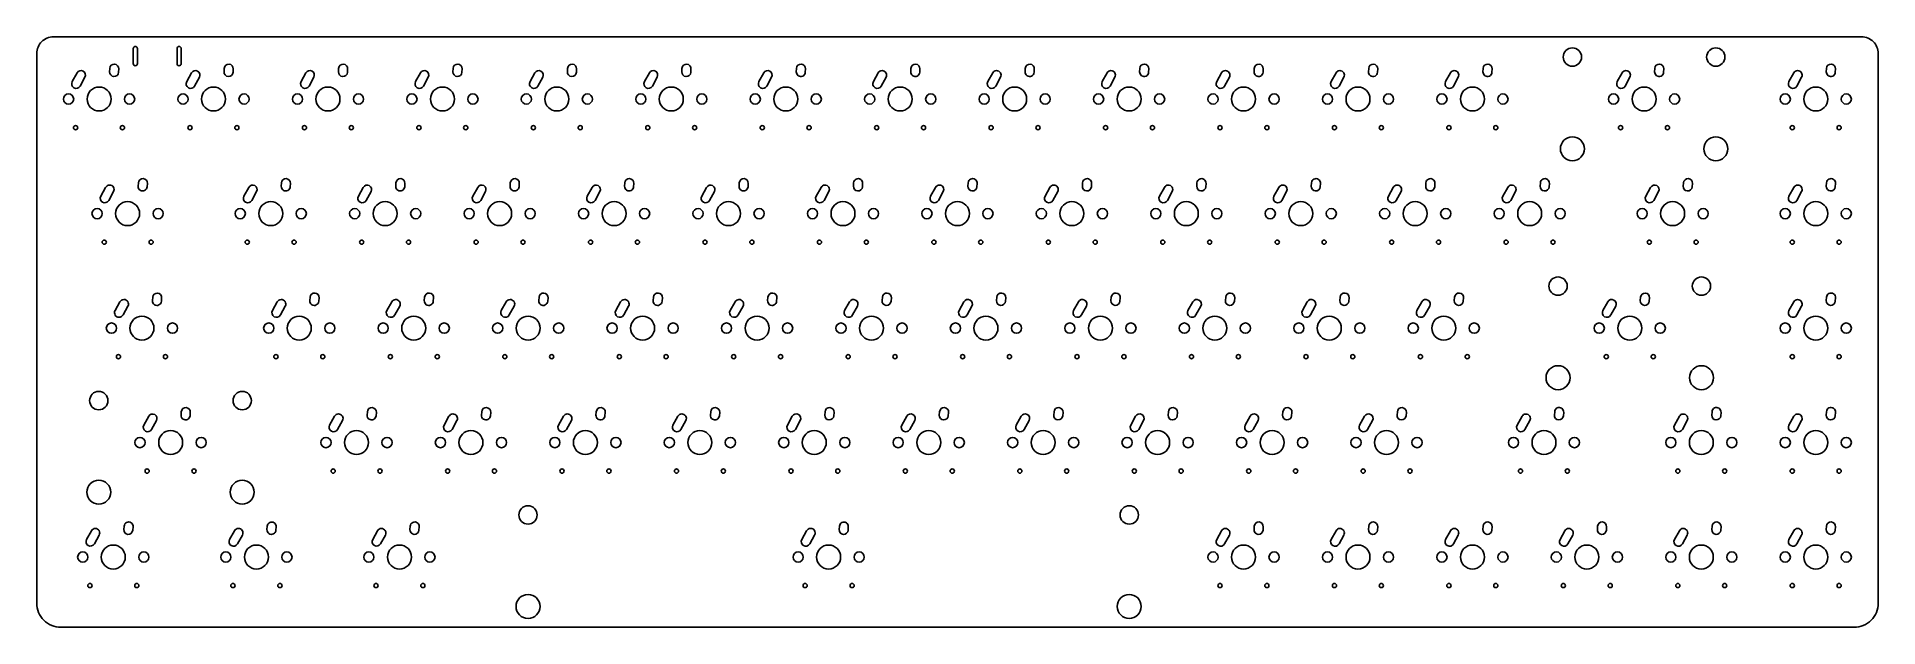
# Model space of a CAD drawing. Header units: inches. Extents: x 3.1 to 15.1, y -5.1 to -1.3.
import ezdxf

# ---------------------------------------------------------------- set-up
doc = ezdxf.new("R2010")
doc.units = ezdxf.units.IN
doc.header["$MEASUREMENT"] = 0

msp = doc.modelspace()

# ---------------------------------------------------------------- linework, layer by layer
for points in [[(3.061, -4.99, 0.414214), (3.219, -5.148), (14.97, -5.148, 0.414214), (15.128, -4.99), (15.128, -1.388, 0.414214), (15.02, -1.28), (3.169, -1.28, 0.414214), (3.061, -1.388)], [(3.72, -1.356), (3.72, -1.455, -1), (3.693, -1.455), (3.693, -1.356, -1)], [(4.007, -1.356), (4.007, -1.455, -1), (3.98, -1.455), (3.98, -1.356, -1)], [(3.376, -1.544), (3.345, -1.602, -1), (3.293, -1.573), (3.325, -1.516, -1)], [(3.598, -1.49), (3.597, -1.512, -1), (3.538, -1.508), (3.539, -1.486, -1)], [(4.126, -1.544), (4.095, -1.602, -1), (4.043, -1.573), (4.075, -1.516, -1)], [(4.348, -1.49), (4.347, -1.512, -1), (4.288, -1.508), (4.289, -1.486, -1)], [(4.876, -1.544), (4.845, -1.602, -1), (4.793, -1.573), (4.825, -1.516, -1)], [(5.098, -1.49), (5.097, -1.512, -1), (5.038, -1.508), (5.039, -1.486, -1)], [(5.626, -1.544), (5.595, -1.602, -1), (5.543, -1.573), (5.575, -1.516, -1)], [(5.848, -1.49), (5.847, -1.512, -1), (5.788, -1.508), (5.789, -1.486, -1)], [(6.376, -1.544), (6.345, -1.602, -1), (6.293, -1.573), (6.325, -1.516, -1)], [(6.598, -1.49), (6.597, -1.512, -1), (6.538, -1.508), (6.539, -1.486, -1)], [(7.126, -1.544), (7.095, -1.602, -1), (7.043, -1.573), (7.075, -1.516, -1)], [(7.348, -1.49), (7.347, -1.512, -1), (7.288, -1.508), (7.289, -1.486, -1)], [(7.876, -1.544), (7.845, -1.602, -1), (7.793, -1.573), (7.825, -1.516, -1)], [(8.098, -1.49), (8.097, -1.512, -1), (8.038, -1.508), (8.039, -1.486, -1)], [(8.626, -1.544), (8.595, -1.602, -1), (8.543, -1.573), (8.575, -1.516, -1)], [(8.848, -1.49), (8.847, -1.512, -1), (8.788, -1.508), (8.789, -1.486, -1)], [(9.376, -1.544), (9.345, -1.602, -1), (9.293, -1.573), (9.325, -1.516, -1)], [(9.598, -1.49), (9.597, -1.512, -1), (9.538, -1.508), (9.539, -1.486, -1)], [(10.126, -1.544), (10.095, -1.602, -1), (10.043, -1.573), (10.075, -1.516, -1)], [(10.348, -1.49), (10.347, -1.512, -1), (10.288, -1.508), (10.289, -1.486, -1)], [(10.876, -1.544), (10.845, -1.602, -1), (10.793, -1.573), (10.825, -1.516, -1)], [(11.098, -1.49), (11.097, -1.512, -1), (11.038, -1.508), (11.039, -1.486, -1)], [(11.626, -1.544), (11.595, -1.602, -1), (11.543, -1.573), (11.575, -1.516, -1)], [(11.848, -1.49), (11.847, -1.512, -1), (11.788, -1.508), (11.789, -1.486, -1)], [(12.376, -1.544), (12.345, -1.602, -1), (12.293, -1.573), (12.325, -1.516, -1)], [(12.598, -1.49), (12.597, -1.512, -1), (12.538, -1.508), (12.539, -1.486, -1)], [(13.501, -1.544), (13.47, -1.602, -1), (13.418, -1.573), (13.45, -1.516, -1)], [(13.723, -1.49), (13.722, -1.512, -1), (13.663, -1.508), (13.664, -1.486, -1)], [(14.626, -1.544), (14.595, -1.602, -1), (14.543, -1.573), (14.575, -1.516, -1)], [(14.848, -1.49), (14.847, -1.512, -1), (14.788, -1.508), (14.789, -1.486, -1)], [(3.564, -2.294), (3.532, -2.352, -1), (3.48, -2.323), (3.512, -2.266, -1)], [(3.786, -2.24), (3.784, -2.262, -1), (3.725, -2.258), (3.727, -2.236, -1)], [(4.501, -2.294), (4.47, -2.352, -1), (4.418, -2.323), (4.45, -2.266, -1)], [(4.723, -2.24), (4.722, -2.262, -1), (4.663, -2.258), (4.664, -2.236, -1)], [(5.251, -2.294), (5.22, -2.352, -1), (5.168, -2.323), (5.2, -2.266, -1)], [(5.473, -2.24), (5.472, -2.262, -1), (5.413, -2.258), (5.414, -2.236, -1)], [(6.001, -2.294), (5.97, -2.352, -1), (5.918, -2.323), (5.95, -2.266, -1)], [(6.223, -2.24), (6.222, -2.262, -1), (6.163, -2.258), (6.164, -2.236, -1)], [(6.751, -2.294), (6.72, -2.352, -1), (6.668, -2.323), (6.7, -2.266, -1)], [(6.973, -2.24), (6.972, -2.262, -1), (6.913, -2.258), (6.914, -2.236, -1)], [(7.501, -2.294), (7.47, -2.352, -1), (7.418, -2.323), (7.45, -2.266, -1)], [(7.723, -2.24), (7.722, -2.262, -1), (7.663, -2.258), (7.664, -2.236, -1)], [(8.251, -2.294), (8.22, -2.352, -1), (8.168, -2.323), (8.2, -2.266, -1)], [(8.473, -2.24), (8.472, -2.262, -1), (8.413, -2.258), (8.414, -2.236, -1)], [(9.001, -2.294), (8.97, -2.352, -1), (8.918, -2.323), (8.95, -2.266, -1)], [(9.223, -2.24), (9.222, -2.262, -1), (9.163, -2.258), (9.164, -2.236, -1)], [(9.751, -2.294), (9.72, -2.352, -1), (9.668, -2.323), (9.7, -2.266, -1)], [(9.973, -2.24), (9.972, -2.262, -1), (9.913, -2.258), (9.914, -2.236, -1)], [(10.501, -2.294), (10.47, -2.352, -1), (10.418, -2.323), (10.45, -2.266, -1)], [(10.723, -2.24), (10.722, -2.262, -1), (10.663, -2.258), (10.664, -2.236, -1)], [(11.251, -2.294), (11.22, -2.352, -1), (11.168, -2.323), (11.2, -2.266, -1)], [(11.473, -2.24), (11.472, -2.262, -1), (11.413, -2.258), (11.414, -2.236, -1)], [(12.001, -2.294), (11.97, -2.352, -1), (11.918, -2.323), (11.95, -2.266, -1)], [(12.223, -2.24), (12.222, -2.262, -1), (12.163, -2.258), (12.164, -2.236, -1)], [(12.751, -2.294), (12.72, -2.352, -1), (12.668, -2.323), (12.7, -2.266, -1)], [(12.973, -2.24), (12.972, -2.262, -1), (12.913, -2.258), (12.914, -2.236, -1)], [(13.689, -2.294), (13.657, -2.352, -1), (13.605, -2.323), (13.637, -2.266, -1)], [(13.911, -2.24), (13.909, -2.262, -1), (13.85, -2.258), (13.852, -2.236, -1)], [(14.626, -2.294), (14.595, -2.352, -1), (14.543, -2.323), (14.575, -2.266, -1)], [(14.848, -2.24), (14.847, -2.262, -1), (14.788, -2.258), (14.789, -2.236, -1)], [(3.658, -3.044), (3.626, -3.102, -1), (3.574, -3.073), (3.606, -3.016, -1)], [(3.879, -2.99), (3.878, -3.012, -1), (3.819, -3.008), (3.821, -2.986, -1)], [(4.689, -3.044), (4.657, -3.102, -1), (4.605, -3.073), (4.637, -3.016, -1)], [(4.911, -2.99), (4.909, -3.012, -1), (4.85, -3.008), (4.852, -2.986, -1)], [(5.439, -3.044), (5.407, -3.102, -1), (5.355, -3.073), (5.387, -3.016, -1)], [(5.661, -2.99), (5.659, -3.012, -1), (5.6, -3.008), (5.602, -2.986, -1)], [(6.189, -3.044), (6.157, -3.102, -1), (6.105, -3.073), (6.137, -3.016, -1)], [(6.411, -2.99), (6.409, -3.012, -1), (6.35, -3.008), (6.352, -2.986, -1)], [(6.939, -3.044), (6.907, -3.102, -1), (6.855, -3.073), (6.887, -3.016, -1)], [(7.161, -2.99), (7.159, -3.012, -1), (7.1, -3.008), (7.102, -2.986, -1)], [(7.689, -3.044), (7.657, -3.102, -1), (7.605, -3.073), (7.637, -3.016, -1)], [(7.911, -2.99), (7.909, -3.012, -1), (7.85, -3.008), (7.852, -2.986, -1)], [(8.439, -3.044), (8.407, -3.102, -1), (8.355, -3.073), (8.387, -3.016, -1)], [(8.661, -2.99), (8.659, -3.012, -1), (8.6, -3.008), (8.602, -2.986, -1)], [(9.189, -3.044), (9.157, -3.102, -1), (9.105, -3.073), (9.137, -3.016, -1)], [(9.411, -2.99), (9.409, -3.012, -1), (9.35, -3.008), (9.352, -2.986, -1)], [(9.939, -3.044), (9.907, -3.102, -1), (9.855, -3.073), (9.887, -3.016, -1)], [(10.161, -2.99), (10.159, -3.012, -1), (10.1, -3.008), (10.102, -2.986, -1)], [(10.689, -3.044), (10.657, -3.102, -1), (10.605, -3.073), (10.637, -3.016, -1)], [(10.911, -2.99), (10.909, -3.012, -1), (10.85, -3.008), (10.852, -2.986, -1)], [(11.439, -3.044), (11.407, -3.102, -1), (11.355, -3.073), (11.387, -3.016, -1)], [(11.661, -2.99), (11.659, -3.012, -1), (11.6, -3.008), (11.602, -2.986, -1)], [(12.189, -3.044), (12.157, -3.102, -1), (12.105, -3.073), (12.137, -3.016, -1)], [(12.411, -2.99), (12.409, -3.012, -1), (12.35, -3.008), (12.352, -2.986, -1)], [(13.408, -3.044), (13.376, -3.102, -1), (13.324, -3.073), (13.356, -3.016, -1)], [(13.629, -2.99), (13.628, -3.012, -1), (13.569, -3.008), (13.571, -2.986, -1)], [(14.626, -3.044), (14.595, -3.102, -1), (14.543, -3.073), (14.575, -3.016, -1)], [(14.848, -2.99), (14.847, -3.012, -1), (14.788, -3.008), (14.789, -2.986, -1)], [(4.067, -3.74), (4.065, -3.762, -1), (4.006, -3.758), (4.008, -3.736, -1)], [(5.286, -3.74), (5.284, -3.762, -1), (5.225, -3.758), (5.227, -3.736, -1)], [(6.036, -3.74), (6.034, -3.762, -1), (5.975, -3.758), (5.977, -3.736, -1)], [(6.786, -3.74), (6.784, -3.762, -1), (6.725, -3.758), (6.727, -3.736, -1)], [(7.536, -3.74), (7.534, -3.762, -1), (7.475, -3.758), (7.477, -3.736, -1)], [(8.286, -3.74), (8.284, -3.762, -1), (8.225, -3.758), (8.227, -3.736, -1)], [(9.036, -3.74), (9.034, -3.762, -1), (8.975, -3.758), (8.977, -3.736, -1)], [(9.786, -3.74), (9.784, -3.762, -1), (9.725, -3.758), (9.727, -3.736, -1)], [(10.536, -3.74), (10.534, -3.762, -1), (10.475, -3.758), (10.477, -3.736, -1)], [(11.286, -3.74), (11.284, -3.762, -1), (11.225, -3.758), (11.227, -3.736, -1)], [(12.036, -3.74), (12.034, -3.762, -1), (11.975, -3.758), (11.977, -3.736, -1)], [(13.067, -3.74), (13.065, -3.762, -1), (13.006, -3.758), (13.008, -3.736, -1)], [(14.098, -3.74), (14.097, -3.762, -1), (14.038, -3.758), (14.039, -3.736, -1)], [(14.848, -3.74), (14.847, -3.762, -1), (14.788, -3.758), (14.789, -3.736, -1)], [(3.845, -3.794), (3.813, -3.852, -1), (3.762, -3.823), (3.794, -3.766, -1)], [(5.064, -3.794), (5.032, -3.852, -1), (4.98, -3.823), (5.012, -3.766, -1)], [(5.814, -3.794), (5.782, -3.852, -1), (5.73, -3.823), (5.762, -3.766, -1)], [(6.564, -3.794), (6.532, -3.852, -1), (6.48, -3.823), (6.512, -3.766, -1)], [(7.314, -3.794), (7.282, -3.852, -1), (7.23, -3.823), (7.262, -3.766, -1)], [(8.064, -3.794), (8.032, -3.852, -1), (7.98, -3.823), (8.012, -3.766, -1)], [(8.814, -3.794), (8.782, -3.852, -1), (8.73, -3.823), (8.762, -3.766, -1)], [(9.564, -3.794), (9.532, -3.852, -1), (9.48, -3.823), (9.512, -3.766, -1)], [(10.314, -3.794), (10.282, -3.852, -1), (10.23, -3.823), (10.262, -3.766, -1)], [(11.064, -3.794), (11.032, -3.852, -1), (10.98, -3.823), (11.012, -3.766, -1)], [(11.814, -3.794), (11.782, -3.852, -1), (11.73, -3.823), (11.762, -3.766, -1)], [(12.845, -3.794), (12.813, -3.852, -1), (12.762, -3.823), (12.794, -3.766, -1)], [(13.876, -3.794), (13.845, -3.852, -1), (13.793, -3.823), (13.825, -3.766, -1)], [(14.626, -3.794), (14.595, -3.852, -1), (14.543, -3.823), (14.575, -3.766, -1)], [(3.692, -4.49), (3.69, -4.512, -1), (3.631, -4.508), (3.633, -4.486, -1)], [(4.629, -4.49), (4.628, -4.512, -1), (4.569, -4.508), (4.571, -4.486, -1)], [(5.567, -4.49), (5.565, -4.512, -1), (5.506, -4.508), (5.508, -4.486, -1)], [(8.379, -4.49), (8.378, -4.512, -1), (8.319, -4.508), (8.321, -4.486, -1)], [(11.098, -4.49), (11.097, -4.512, -1), (11.038, -4.508), (11.039, -4.486, -1)], [(11.848, -4.49), (11.847, -4.512, -1), (11.788, -4.508), (11.789, -4.486, -1)], [(12.598, -4.49), (12.597, -4.512, -1), (12.538, -4.508), (12.539, -4.486, -1)], [(13.348, -4.49), (13.347, -4.512, -1), (13.288, -4.508), (13.289, -4.486, -1)], [(14.098, -4.49), (14.097, -4.512, -1), (14.038, -4.508), (14.039, -4.486, -1)], [(14.848, -4.49), (14.847, -4.512, -1), (14.788, -4.508), (14.789, -4.486, -1)], [(3.47, -4.544), (3.438, -4.602, -1), (3.387, -4.573), (3.419, -4.516, -1)], [(4.408, -4.544), (4.376, -4.602, -1), (4.324, -4.573), (4.356, -4.516, -1)], [(5.345, -4.544), (5.313, -4.602, -1), (5.262, -4.573), (5.294, -4.516, -1)], [(8.158, -4.544), (8.126, -4.602, -1), (8.074, -4.573), (8.106, -4.516, -1)], [(10.876, -4.544), (10.845, -4.602, -1), (10.793, -4.573), (10.825, -4.516, -1)], [(11.626, -4.544), (11.595, -4.602, -1), (11.543, -4.573), (11.575, -4.516, -1)], [(12.376, -4.544), (12.345, -4.602, -1), (12.293, -4.573), (12.325, -4.516, -1)], [(13.126, -4.544), (13.095, -4.602, -1), (13.043, -4.573), (13.075, -4.516, -1)], [(13.876, -4.544), (13.845, -4.602, -1), (13.793, -4.573), (13.825, -4.516, -1)], [(14.626, -4.544), (14.595, -4.602, -1), (14.543, -4.573), (14.575, -4.516, -1)]]:
    msp.add_lwpolyline(points, format="xyb", close=True)
for centre, radius in [((13.124, -1.412), 0.06), ((14.064, -1.412), 0.06), ((3.269, -1.687), 0.0335), ((3.469, -1.687), 0.0785), ((3.669, -1.687), 0.0335), ((4.019, -1.687), 0.0335), ((4.219, -1.687), 0.0785), ((4.419, -1.687), 0.0335), ((4.769, -1.687), 0.0335), ((4.969, -1.687), 0.0785), ((5.169, -1.687), 0.0335), ((5.519, -1.687), 0.0335), ((5.719, -1.687), 0.0785), ((5.919, -1.687), 0.0335), ((6.269, -1.687), 0.0335), ((6.469, -1.687), 0.0785), ((6.669, -1.687), 0.0335), ((7.019, -1.687), 0.0335), ((7.219, -1.687), 0.0785), ((7.419, -1.687), 0.0335), ((7.769, -1.687), 0.0335), ((7.969, -1.687), 0.0785), ((8.169, -1.687), 0.0335), ((8.519, -1.687), 0.0335), ((8.719, -1.687), 0.0785), ((8.919, -1.687), 0.0335), ((9.269, -1.687), 0.0335), ((9.469, -1.687), 0.0785), ((9.669, -1.687), 0.0335), ((10.019, -1.687), 0.0335), ((10.219, -1.687), 0.0785), ((10.419, -1.687), 0.0335), ((10.769, -1.687), 0.0335), ((10.969, -1.687), 0.0785), ((11.169, -1.687), 0.0335), ((11.519, -1.687), 0.0335), ((11.719, -1.687), 0.0785), ((11.919, -1.687), 0.0335), ((12.269, -1.687), 0.0335), ((12.469, -1.687), 0.0785), ((12.669, -1.687), 0.0335), ((13.394, -1.687), 0.0335), ((13.594, -1.687), 0.0785), ((13.794, -1.687), 0.0335), ((14.519, -1.687), 0.0335), ((14.719, -1.687), 0.0785), ((14.919, -1.687), 0.0335), ((3.315, -1.875), 0.0138), ((3.622, -1.875), 0.0138), ((4.065, -1.875), 0.0138), ((4.372, -1.875), 0.0138), ((4.815, -1.875), 0.0138), ((5.122, -1.875), 0.0138), ((5.565, -1.875), 0.0138), ((5.872, -1.875), 0.0138), ((6.315, -1.875), 0.0138), ((6.622, -1.875), 0.0138), ((7.065, -1.875), 0.0138), ((7.372, -1.875), 0.0138), ((7.815, -1.875), 0.0138), ((8.122, -1.875), 0.0138), ((8.565, -1.875), 0.0138), ((8.872, -1.875), 0.0138), ((9.315, -1.875), 0.0138), ((9.622, -1.875), 0.0138), ((10.065, -1.875), 0.0138), ((10.372, -1.875), 0.0138), ((10.815, -1.875), 0.0138), ((11.122, -1.875), 0.0138), ((11.565, -1.875), 0.0138), ((11.872, -1.875), 0.0138), ((12.315, -1.875), 0.0138), ((12.622, -1.875), 0.0138), ((13.44, -1.875), 0.0138), ((13.747, -1.875), 0.0138), ((14.565, -1.875), 0.0138), ((14.872, -1.875), 0.0138), ((13.124, -2.013), 0.0785), ((14.064, -2.013), 0.0785), ((3.456, -2.438), 0.0335), ((3.656, -2.438), 0.0785), ((3.856, -2.438), 0.0335), ((4.394, -2.438), 0.0335), ((4.594, -2.438), 0.0785), ((4.794, -2.438), 0.0335), ((5.144, -2.438), 0.0335), ((5.344, -2.438), 0.0785), ((5.544, -2.438), 0.0335), ((5.894, -2.438), 0.0335), ((6.094, -2.438), 0.0785), ((6.294, -2.438), 0.0335), ((6.644, -2.438), 0.0335), ((6.844, -2.438), 0.0785), ((7.044, -2.438), 0.0335), ((7.394, -2.438), 0.0335), ((7.594, -2.438), 0.0785), ((7.794, -2.438), 0.0335), ((8.144, -2.438), 0.0335), ((8.344, -2.438), 0.0785), ((8.544, -2.438), 0.0335), ((8.894, -2.438), 0.0335), ((9.094, -2.438), 0.0785), ((9.294, -2.438), 0.0335), ((9.644, -2.438), 0.0335), ((9.844, -2.438), 0.0785), ((10.044, -2.438), 0.0335), ((10.394, -2.438), 0.0335), ((10.594, -2.438), 0.0785), ((10.794, -2.438), 0.0335), ((11.144, -2.438), 0.0335), ((11.344, -2.438), 0.0785), ((11.544, -2.438), 0.0335), ((11.894, -2.438), 0.0335), ((12.094, -2.438), 0.0785), ((12.294, -2.438), 0.0335), ((12.644, -2.438), 0.0335), ((12.844, -2.438), 0.0785), ((13.044, -2.438), 0.0335), ((13.581, -2.438), 0.0335), ((13.781, -2.438), 0.0785), ((13.981, -2.438), 0.0335), ((14.519, -2.438), 0.0335), ((14.719, -2.438), 0.0785), ((14.919, -2.438), 0.0335), ((3.503, -2.625), 0.0138), ((3.81, -2.625), 0.0138), ((4.44, -2.625), 0.0138), ((4.747, -2.625), 0.0138), ((5.19, -2.625), 0.0138), ((5.497, -2.625), 0.0138), ((5.94, -2.625), 0.0138), ((6.247, -2.625), 0.0138), ((6.69, -2.625), 0.0138), ((6.997, -2.625), 0.0138), ((7.44, -2.625), 0.0138), ((7.747, -2.625), 0.0138), ((8.19, -2.625), 0.0138), ((8.497, -2.625), 0.0138), ((8.94, -2.625), 0.0138), ((9.247, -2.625), 0.0138), ((9.69, -2.625), 0.0138), ((9.997, -2.625), 0.0138), ((10.44, -2.625), 0.0138), ((10.747, -2.625), 0.0138), ((11.19, -2.625), 0.0138), ((11.497, -2.625), 0.0138), ((11.94, -2.625), 0.0138), ((12.247, -2.625), 0.0138), ((12.69, -2.625), 0.0138), ((12.997, -2.625), 0.0138), ((13.628, -2.625), 0.0138), ((13.935, -2.625), 0.0138), ((14.565, -2.625), 0.0138), ((14.872, -2.625), 0.0138), ((13.03, -2.913), 0.06), ((13.97, -2.913), 0.06), ((3.75, -3.188), 0.0785), ((4.781, -3.188), 0.0785), ((5.531, -3.188), 0.0785), ((6.281, -3.188), 0.0785), ((7.031, -3.188), 0.0785), ((7.781, -3.188), 0.0785), ((8.531, -3.188), 0.0785), ((9.281, -3.188), 0.0785), ((10.031, -3.188), 0.0785), ((10.781, -3.188), 0.0785), ((11.531, -3.188), 0.0785), ((12.281, -3.188), 0.0785), ((13.5, -3.188), 0.0785), ((14.719, -3.188), 0.0785), ((3.55, -3.188), 0.0335), ((3.95, -3.188), 0.0335), ((4.581, -3.188), 0.0335), ((4.981, -3.188), 0.0335), ((5.331, -3.188), 0.0335), ((5.731, -3.188), 0.0335), ((6.081, -3.188), 0.0335), ((6.481, -3.188), 0.0335), ((6.831, -3.188), 0.0335), ((7.231, -3.188), 0.0335), ((7.581, -3.188), 0.0335), ((7.981, -3.188), 0.0335), ((8.331, -3.188), 0.0335), ((8.731, -3.188), 0.0335), ((9.081, -3.188), 0.0335), ((9.481, -3.188), 0.0335), ((9.831, -3.188), 0.0335), ((10.231, -3.188), 0.0335), ((10.581, -3.188), 0.0335), ((10.981, -3.188), 0.0335), ((11.331, -3.188), 0.0335), ((11.731, -3.188), 0.0335), ((12.081, -3.188), 0.0335), ((12.481, -3.188), 0.0335), ((13.3, -3.188), 0.0335), ((13.7, -3.188), 0.0335), ((14.519, -3.188), 0.0335), ((14.919, -3.188), 0.0335), ((3.596, -3.375), 0.0138), ((3.904, -3.375), 0.0138), ((4.628, -3.375), 0.0138), ((4.935, -3.375), 0.0138), ((5.378, -3.375), 0.0138), ((5.685, -3.375), 0.0138), ((6.128, -3.375), 0.0138), ((6.435, -3.375), 0.0138), ((6.878, -3.375), 0.0138), ((7.185, -3.375), 0.0138), ((7.628, -3.375), 0.0138), ((7.935, -3.375), 0.0138), ((8.378, -3.375), 0.0138), ((8.685, -3.375), 0.0138), ((9.128, -3.375), 0.0138), ((9.435, -3.375), 0.0138), ((9.878, -3.375), 0.0138), ((10.185, -3.375), 0.0138), ((10.628, -3.375), 0.0138), ((10.935, -3.375), 0.0138), ((11.378, -3.375), 0.0138), ((11.685, -3.375), 0.0138), ((12.128, -3.375), 0.0138), ((12.435, -3.375), 0.0138), ((13.346, -3.375), 0.0138), ((13.654, -3.375), 0.0138), ((14.565, -3.375), 0.0138), ((14.872, -3.375), 0.0138), ((13.03, -3.513), 0.0785), ((13.97, -3.513), 0.0785), ((3.467, -3.663), 0.06), ((4.407, -3.663), 0.06), ((3.938, -3.938), 0.0785), ((5.156, -3.938), 0.0785), ((5.906, -3.938), 0.0785), ((6.656, -3.938), 0.0785), ((7.406, -3.938), 0.0785), ((8.156, -3.938), 0.0785), ((8.906, -3.938), 0.0785), ((9.656, -3.938), 0.0785), ((10.406, -3.938), 0.0785), ((11.156, -3.938), 0.0785), ((11.906, -3.938), 0.0785), ((12.938, -3.938), 0.0785), ((13.969, -3.938), 0.0785), ((14.719, -3.938), 0.0785), ((3.737, -3.938), 0.0335), ((4.138, -3.938), 0.0335), ((4.956, -3.938), 0.0335), ((5.356, -3.938), 0.0335), ((5.706, -3.938), 0.0335), ((6.106, -3.938), 0.0335), ((6.456, -3.938), 0.0335), ((6.856, -3.938), 0.0335), ((7.206, -3.938), 0.0335), ((7.606, -3.938), 0.0335), ((7.956, -3.938), 0.0335), ((8.356, -3.938), 0.0335), ((8.706, -3.938), 0.0335), ((9.106, -3.938), 0.0335), ((9.456, -3.938), 0.0335), ((9.856, -3.938), 0.0335), ((10.206, -3.938), 0.0335), ((10.606, -3.938), 0.0335), ((10.956, -3.938), 0.0335), ((11.356, -3.938), 0.0335), ((11.706, -3.938), 0.0335), ((12.106, -3.938), 0.0335), ((12.738, -3.938), 0.0335), ((13.137, -3.938), 0.0335), ((13.769, -3.938), 0.0335), ((14.169, -3.938), 0.0335), ((14.519, -3.938), 0.0335), ((14.919, -3.938), 0.0335), ((3.467, -4.263), 0.0785), ((3.784, -4.125), 0.0138), ((4.091, -4.125), 0.0138), ((4.407, -4.263), 0.0785), ((5.003, -4.125), 0.0138), ((5.31, -4.125), 0.0138), ((5.753, -4.125), 0.0138), ((6.06, -4.125), 0.0138), ((6.503, -4.125), 0.0138), ((6.81, -4.125), 0.0138), ((7.253, -4.125), 0.0138), ((7.56, -4.125), 0.0138), ((8.003, -4.125), 0.0138), ((8.31, -4.125), 0.0138), ((8.753, -4.125), 0.0138), ((9.06, -4.125), 0.0138), ((9.503, -4.125), 0.0138), ((9.81, -4.125), 0.0138), ((10.253, -4.125), 0.0138), ((10.56, -4.125), 0.0138), ((11.003, -4.125), 0.0138), ((11.31, -4.125), 0.0138), ((11.753, -4.125), 0.0138), ((12.06, -4.125), 0.0138), ((12.784, -4.125), 0.0138), ((13.091, -4.125), 0.0138), ((13.815, -4.125), 0.0138), ((14.122, -4.125), 0.0138), ((14.565, -4.125), 0.0138), ((14.872, -4.125), 0.0138), ((6.28, -4.412), 0.06), ((10.22, -4.412), 0.06), ((3.362, -4.688), 0.0335), ((3.562, -4.688), 0.0785), ((3.762, -4.688), 0.0335), ((4.3, -4.688), 0.0335), ((4.5, -4.688), 0.0785), ((4.7, -4.688), 0.0335), ((5.237, -4.688), 0.0335), ((5.438, -4.688), 0.0785), ((5.637, -4.688), 0.0335), ((8.05, -4.688), 0.0335), ((8.25, -4.688), 0.0785), ((8.45, -4.688), 0.0335), ((10.769, -4.688), 0.0335), ((10.969, -4.688), 0.0785), ((11.169, -4.688), 0.0335), ((11.519, -4.688), 0.0335), ((11.719, -4.688), 0.0785), ((11.919, -4.688), 0.0335), ((12.269, -4.688), 0.0335), ((12.469, -4.688), 0.0785), ((12.669, -4.688), 0.0335), ((13.019, -4.688), 0.0335), ((13.219, -4.688), 0.0785), ((13.419, -4.688), 0.0335), ((13.769, -4.688), 0.0335), ((13.969, -4.688), 0.0785), ((14.169, -4.688), 0.0335), ((14.519, -4.688), 0.0335), ((14.719, -4.688), 0.0785), ((14.919, -4.688), 0.0335), ((3.409, -4.875), 0.0138), ((3.716, -4.875), 0.0138), ((4.346, -4.875), 0.0138), ((4.654, -4.875), 0.0138), ((5.284, -4.875), 0.0138), ((5.591, -4.875), 0.0138), ((6.28, -5.012), 0.0785), ((8.096, -4.875), 0.0138), ((8.404, -4.875), 0.0138), ((10.22, -5.012), 0.0785), ((10.815, -4.875), 0.0138), ((11.122, -4.875), 0.0138), ((11.565, -4.875), 0.0138), ((11.872, -4.875), 0.0138), ((12.315, -4.875), 0.0138), ((12.622, -4.875), 0.0138), ((13.065, -4.875), 0.0138), ((13.372, -4.875), 0.0138), ((13.815, -4.875), 0.0138), ((14.122, -4.875), 0.0138), ((14.565, -4.875), 0.0138), ((14.872, -4.875), 0.0138)]:
    msp.add_circle(centre, radius)

doc.saveas('drawing.dxf')
